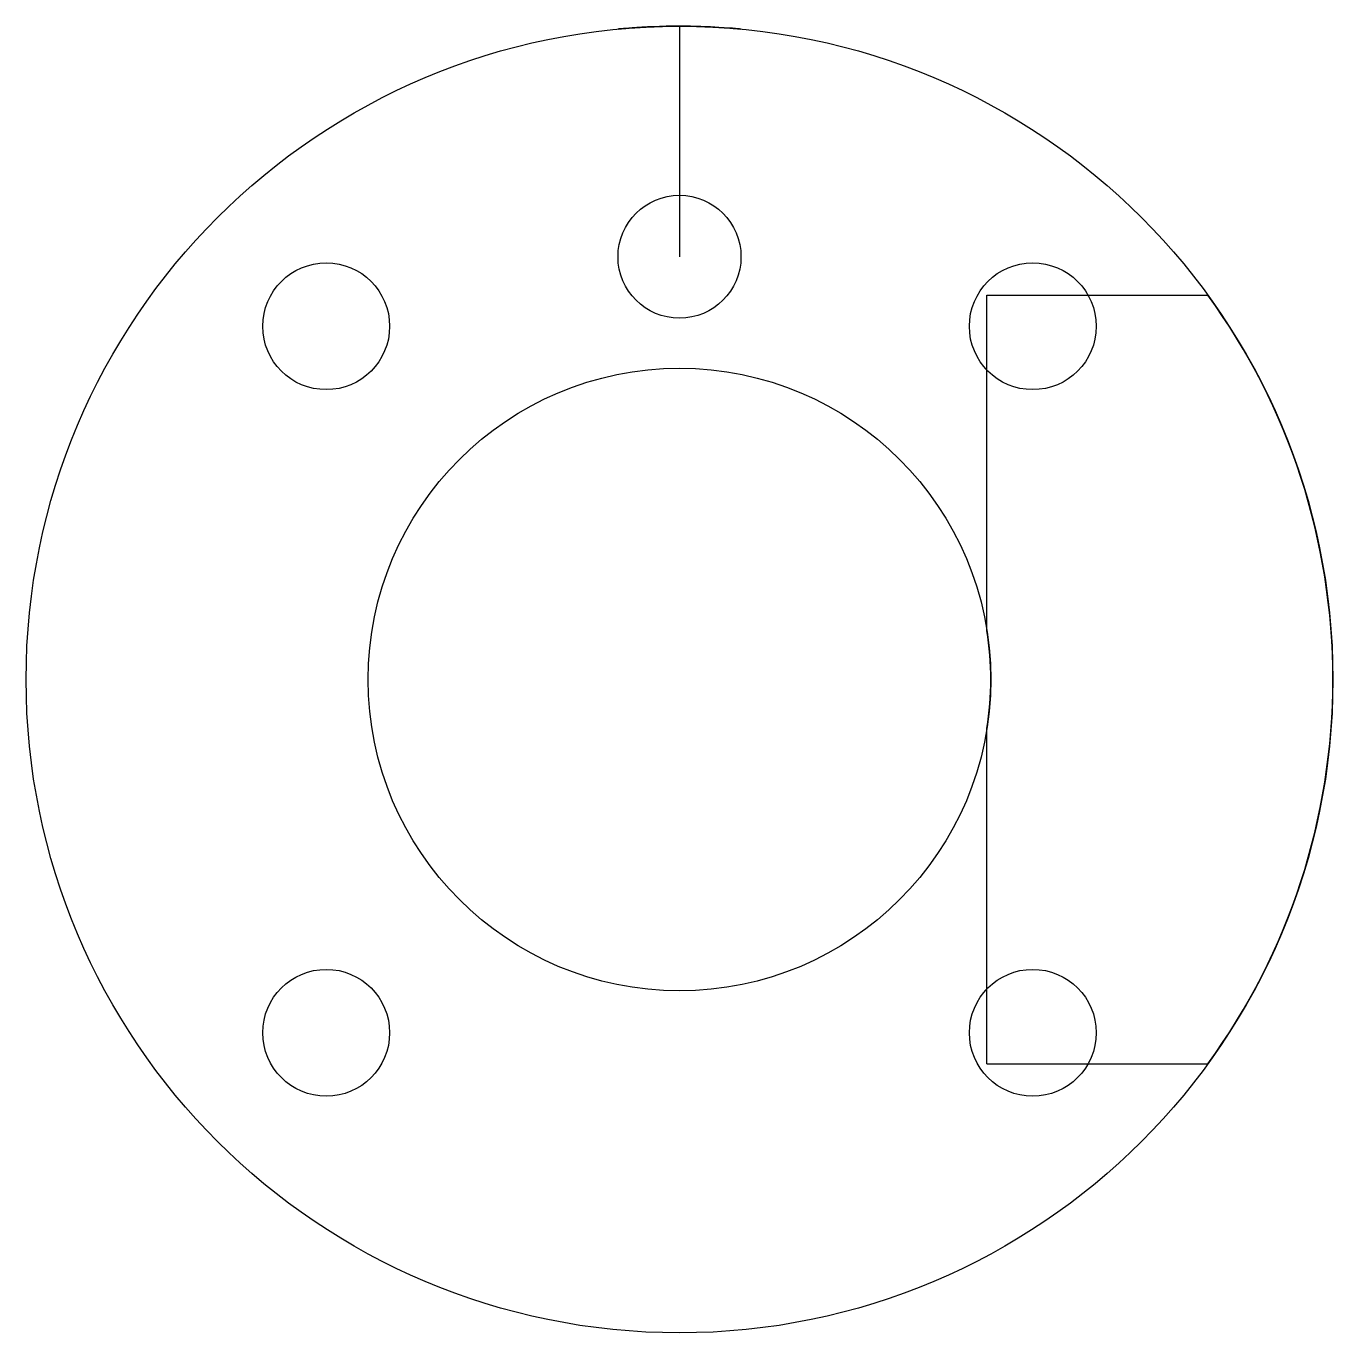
# Model space of a CAD drawing. Header units: millimetres. Extents: x -17 to 17, y -17 to 17.
import ezdxf

# ---------------------------------------------------------------- set-up
doc = ezdxf.new("R2010")
doc.units = ezdxf.units.MM
doc.layers.add('Part', color=7, linetype='CONTINUOUS')

msp = doc.modelspace()

# ---------------------------------------------------------------- linework, layer by layer
at = {"layer": 'Part'}
for p, q in [((0, 17, 93.4), (0, 11, 93.4)), ((0, 17, 93.4), (0, 11, 93.4)), ((0, 17, 168.4), (0, 11, 168.4)), ((0, 17, 168.4), (0, 11, 168.4)), ((0, 17, 243.4), (0, 11, 243.4)), ((0, 17, 243.4), (0, 11, 243.4)), ((8, 1.269, 12), (8, 10, 12)), ((8, 10, 12), (13.748, 10, 12)), ((8, 10, 12), (13.748, 10, 12)), ((8, 10, 30), (13.748, 10, 30)), ((8, 10, 12), (8, 10, 30)), ((8, 1.269, 30), (8, 10, 30)), ((8, 10, 30), (13.748, 10, 30)), ((8, 1.269, 30), (8, 10, 30)), ((8, 10, 12), (8, 10, 30)), ((8, 1.269, 12), (8, 10, 12)), ((13.748, 10, 12), (13.748, 10, 30)), ((13.748, 10, 12), (13.748, 10, 30)), ((-7.542, 9.192, 269), (-7.542, 9.192, 280)), ((-7.542, 9.192, 269), (-7.542, 9.192, 280)), ((10.842, 9.192, 269), (10.842, 9.192, 280)), ((10.842, 9.192, 269), (10.842, 9.192, 280)), ((8, 1.269, 12), (8, 1.269, 30)), ((8, 1.269, 12), (8, 1.269, 30)), ((8.1, 0, 30), (8.1, 0, 280)), ((8.1, 0), (8.1, 0, 12)), ((8.1, 0), (8.1, 0, 12)), ((8.1, 0, 30), (8.1, 0, 280)), ((17, 0), (17, 0, 12)), ((17, 0), (17, 0, 12)), ((17, 0, 30), (17, 0, 280)), ((17, 0, 30), (17, 0, 280)), ((8, -10, 12), (8, -1.269, 12)), ((8, -10, 30), (8, -1.269, 30)), ((8, -10, 30), (8, -1.269, 30)), ((8, -1.269, 12), (8, -1.269, 30)), ((8, -10, 12), (8, -1.269, 12)), ((8, -1.269, 12), (8, -1.269, 30)), ((-7.542, -9.192, 269), (-7.542, -9.192, 280)), ((-7.542, -9.192, 269), (-7.542, -9.192, 280)), ((10.842, -9.192, 269), (10.842, -9.192, 280)), ((10.842, -9.192, 269), (10.842, -9.192, 280)), ((8, -10, 12), (13.748, -10, 12)), ((8, -10, 30), (13.748, -10, 30)), ((8, -10, 12), (13.748, -10, 12)), ((8, -10, 30), (13.748, -10, 30)), ((8, -10, 12), (8, -10, 30)), ((8, -10, 12), (8, -10, 30)), ((13.748, -10, 12), (13.748, -10, 30)), ((13.748, -10, 12), (13.748, -10, 30))]:
    msp.add_line(p, q, dxfattribs=at)
for centre, radius in [((0, 0), 17), ((0, 0, 280), 17), ((0, 0), 17), ((0, 0, 280), 17), ((0, 11, 95), 1.6), ((0, 11, 170), 1.6), ((0, 11, 245), 1.6), ((0, 11, 95), 1.6), ((0, 11, 170), 1.6), ((0, 11, 245), 1.6), ((-9.192, 9.192, 280), 1.65), ((-9.192, 9.192, 280), 1.65), ((-9.192, 9.192, 269), 1.65), ((-9.192, 9.192, 269), 1.65), ((9.192, 9.192, 280), 1.65), ((9.192, 9.192, 280), 1.65), ((9.192, 9.192, 269), 1.65), ((9.192, 9.192, 269), 1.65), ((0, 0), 8.1), ((0, 0, 280), 8.1), ((0, 0), 8.1), ((0, 0, 280), 8.1), ((-9.192, -9.192, 280), 1.65), ((-9.192, -9.192, 280), 1.65), ((-9.192, -9.192, 269), 1.65), ((-9.192, -9.192, 269), 1.65), ((9.192, -9.192, 280), 1.65), ((9.192, -9.192, 280), 1.65), ((9.192, -9.192, 269), 1.65), ((9.192, -9.192, 269), 1.65)]:
    msp.add_circle(centre, radius, dxfattribs=at)
for centre, radius, start, end in [((0, 0, 12), 17, 0, 36.0319), ((0, 0, 30), 17, 0, 36.0319), ((0, 0, 12), 17, 0, 36.0319), ((0, 0, 30), 17, 0, 36.0319), ((0, 0, 12), 8.1, 0, 9.0125), ((0, 0, 30), 8.1, 0, 9.0125), ((0, 0, 12), 8.1, 0, 9.0125), ((0, 0, 30), 8.1, 0, 9.0125), ((0, 0, 12), 8.1, -9.0125, 0), ((0, 0, 30), 8.1, -9.0125, 0), ((0, 0, 30), 8.1, -9.0125, 0), ((0, 0, 12), 8.1, -9.0125, 0), ((0, 0, 12), 17, -36.0319, 0), ((0, 0, 30), 17, -36.0319, 0), ((0, 0, 12), 17, -36.0319, 0), ((0, 0, 30), 17, -36.0319, 0)]:
    msp.add_arc(centre, radius, start, end, dxfattribs=at)
for points, knots in [([(0, 17, 96.6), (-0.474, 17.001, 96.602), (-0.935, 16.977, 96.383), (-1.233, 16.955, 96.02), (-1.469, 16.938, 95.736), (-1.601, 16.924, 95.369), (-1.6, 16.925, 95), (-1.6, 16.924, 94.645), (-1.482, 16.937, 94.282), (-1.233, 16.955, 93.98), (-0.972, 16.975, 93.656), (-0.515, 17, 93.397), (0, 17, 93.4)], [0.552865, 0.552865, 0.552865, 0.552865, 0.6860409, 0.6860409, 0.6860409, 0.7908955, 0.7908955, 0.7908955, 0.8920989, 0.8920989, 0.8920989, 1, 1, 1, 1]), ([(0, 17, 171.6), (-0.474, 17.001, 171.602), (-0.935, 16.977, 171.383), (-1.233, 16.955, 171.02), (-1.469, 16.938, 170.736), (-1.601, 16.924, 170.369), (-1.6, 16.925, 170), (-1.6, 16.924, 169.645), (-1.482, 16.937, 169.282), (-1.233, 16.955, 168.98), (-0.972, 16.975, 168.656), (-0.515, 17, 168.397), (0, 17, 168.4)], [0.552865, 0.552865, 0.552865, 0.552865, 0.6860409, 0.6860409, 0.6860409, 0.7908955, 0.7908955, 0.7908955, 0.8920989, 0.8920989, 0.8920989, 1, 1, 1, 1]), ([(0, 17, 246.6), (-0.474, 17.001, 246.602), (-0.935, 16.977, 246.383), (-1.233, 16.955, 246.02), (-1.469, 16.938, 245.736), (-1.601, 16.924, 245.369), (-1.6, 16.925, 245), (-1.6, 16.924, 244.645), (-1.482, 16.937, 244.282), (-1.233, 16.955, 243.98), (-0.972, 16.975, 243.656), (-0.515, 17, 243.397), (0, 17, 243.4)], [0.552865, 0.552865, 0.552865, 0.552865, 0.6860409, 0.6860409, 0.6860409, 0.7908955, 0.7908955, 0.7908955, 0.8920989, 0.8920989, 0.8920989, 1, 1, 1, 1]), ([(0, 17, 96.6), (-0.474, 17.001, 96.602), (-0.935, 16.977, 96.383), (-1.233, 16.955, 96.02), (-1.469, 16.938, 95.736), (-1.601, 16.924, 95.369), (-1.6, 16.925, 95), (-1.6, 16.924, 94.645), (-1.482, 16.937, 94.282), (-1.233, 16.955, 93.98), (-0.972, 16.975, 93.656), (-0.515, 17, 93.397), (0, 17, 93.4)], [0.552865, 0.552865, 0.552865, 0.552865, 0.6860409, 0.6860409, 0.6860409, 0.7908955, 0.7908955, 0.7908955, 0.8920989, 0.8920989, 0.8920989, 1, 1, 1, 1]), ([(0, 17, 171.6), (-0.474, 17.001, 171.602), (-0.935, 16.977, 171.383), (-1.233, 16.955, 171.02), (-1.469, 16.938, 170.736), (-1.601, 16.924, 170.369), (-1.6, 16.925, 170), (-1.6, 16.924, 169.645), (-1.482, 16.937, 169.282), (-1.233, 16.955, 168.98), (-0.972, 16.975, 168.656), (-0.515, 17, 168.397), (0, 17, 168.4)], [0.552865, 0.552865, 0.552865, 0.552865, 0.6860409, 0.6860409, 0.6860409, 0.7908955, 0.7908955, 0.7908955, 0.8920989, 0.8920989, 0.8920989, 1, 1, 1, 1]), ([(0, 17, 246.6), (-0.474, 17.001, 246.602), (-0.935, 16.977, 246.383), (-1.233, 16.955, 246.02), (-1.469, 16.938, 245.736), (-1.601, 16.924, 245.369), (-1.6, 16.925, 245), (-1.6, 16.924, 244.645), (-1.482, 16.937, 244.282), (-1.233, 16.955, 243.98), (-0.972, 16.975, 243.656), (-0.515, 17, 243.397), (0, 17, 243.4)], [0.552865, 0.552865, 0.552865, 0.552865, 0.6860409, 0.6860409, 0.6860409, 0.7908955, 0.7908955, 0.7908955, 0.8920989, 0.8920989, 0.8920989, 1, 1, 1, 1]), ([(0, 17, 93.4), (0.515, 17, 93.397), (0.971, 16.975, 93.656), (1.233, 16.955, 93.98), (1.482, 16.937, 94.283), (1.6, 16.924, 94.644), (1.6, 16.925, 95), (1.599, 16.924, 95.444), (1.416, 16.945, 95.901), (1.02, 16.969, 96.233), (0.764, 16.985, 96.449), (0.387, 17, 96.603), (0, 17, 96.6)], [0, 0, 0, 0, 0.142471, 0.142471, 0.142471, 0.2763878, 0.2763878, 0.2763878, 0.4439953, 0.4439953, 0.4439953, 0.552865, 0.552865, 0.552865, 0.552865]), ([(0, 17, 168.4), (0.515, 17, 168.397), (0.971, 16.975, 168.656), (1.233, 16.955, 168.98), (1.482, 16.937, 169.283), (1.6, 16.924, 169.644), (1.6, 16.925, 170), (1.599, 16.924, 170.444), (1.416, 16.945, 170.901), (1.02, 16.969, 171.233), (0.764, 16.985, 171.449), (0.387, 17, 171.603), (0, 17, 171.6)], [0, 0, 0, 0, 0.1424709, 0.1424709, 0.1424709, 0.2763878, 0.2763878, 0.2763878, 0.4439953, 0.4439953, 0.4439953, 0.552865, 0.552865, 0.552865, 0.552865]), ([(0, 17, 243.4), (0.515, 17, 243.397), (0.971, 16.975, 243.656), (1.233, 16.955, 243.98), (1.482, 16.937, 244.283), (1.6, 16.924, 244.644), (1.6, 16.925, 245), (1.599, 16.924, 245.444), (1.416, 16.945, 245.901), (1.02, 16.969, 246.233), (0.764, 16.985, 246.449), (0.387, 17, 246.603), (0, 17, 246.6)], [0, 0, 0, 0, 0.142471, 0.142471, 0.142471, 0.2763878, 0.2763878, 0.2763878, 0.4439953, 0.4439953, 0.4439953, 0.552865, 0.552865, 0.552865, 0.552865]), ([(0, 17, 93.4), (0.515, 17, 93.397), (0.971, 16.975, 93.656), (1.233, 16.955, 93.98), (1.482, 16.937, 94.283), (1.6, 16.924, 94.644), (1.6, 16.925, 95), (1.599, 16.924, 95.444), (1.416, 16.945, 95.901), (1.02, 16.969, 96.233), (0.764, 16.985, 96.449), (0.387, 17, 96.603), (0, 17, 96.6)], [0, 0, 0, 0, 0.142471, 0.142471, 0.142471, 0.2763878, 0.2763878, 0.2763878, 0.4439953, 0.4439953, 0.4439953, 0.552865, 0.552865, 0.552865, 0.552865]), ([(0, 17, 168.4), (0.515, 17, 168.397), (0.971, 16.975, 168.656), (1.233, 16.955, 168.98), (1.482, 16.937, 169.283), (1.6, 16.924, 169.644), (1.6, 16.925, 170), (1.599, 16.924, 170.444), (1.416, 16.945, 170.901), (1.02, 16.969, 171.233), (0.764, 16.985, 171.449), (0.387, 17, 171.603), (0, 17, 171.6)], [0, 0, 0, 0, 0.1424709, 0.1424709, 0.1424709, 0.2763878, 0.2763878, 0.2763878, 0.4439953, 0.4439953, 0.4439953, 0.552865, 0.552865, 0.552865, 0.552865]), ([(0, 17, 243.4), (0.515, 17, 243.397), (0.971, 16.975, 243.656), (1.233, 16.955, 243.98), (1.482, 16.937, 244.283), (1.6, 16.924, 244.644), (1.6, 16.925, 245), (1.599, 16.924, 245.444), (1.416, 16.945, 245.901), (1.02, 16.969, 246.233), (0.764, 16.985, 246.449), (0.387, 17, 246.603), (0, 17, 246.6)], [0, 0, 0, 0, 0.142471, 0.142471, 0.142471, 0.2763878, 0.2763878, 0.2763878, 0.4439953, 0.4439953, 0.4439953, 0.552865, 0.552865, 0.552865, 0.552865])]:
    msp.add_open_spline(points, degree=3, knots=knots, dxfattribs=at)

doc.saveas('drawing.dxf')
